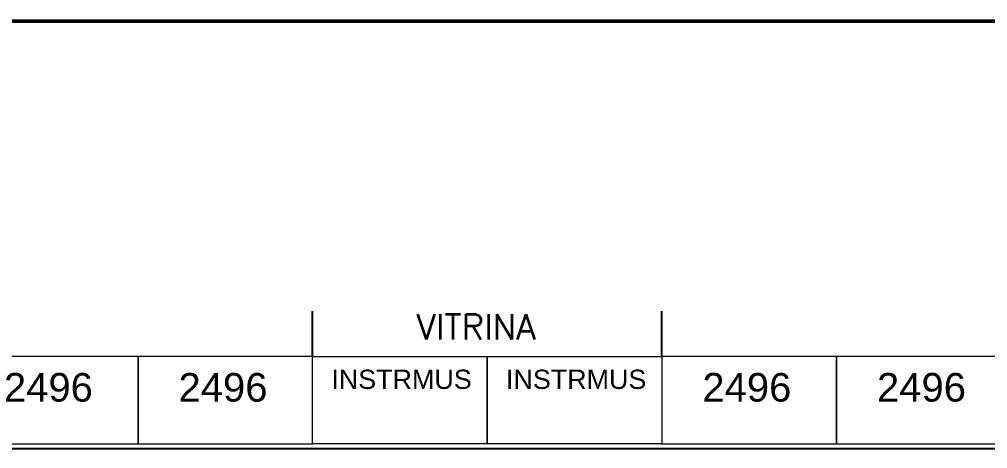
# Model space of a CAD drawing. Header units: millimetres. Extents: x 1478096 to 1808313, y 619971 to 762366.
# Drawn here: x 1625047 to 1631811, y 662839 to 665837 of the extents above; entities that cross this region are included whole.
import ezdxf

# ---------------------------------------------------------------- set-up
doc = ezdxf.new("R2010")
doc.units = ezdxf.units.MM
doc.header["$LTSCALE"] = 10
doc.linetypes.add('CENTERX2', pattern=[4, 2.5, -0.5, 0.5, -0.5])
for name, color, linetype in [('A-TABIQUE PRY', 251, 'Continuous'), ('Categorías', 250, 'Continuous'), ('COSTAN-CAM-EJES', 251, 'CENTERX2'), ('SC BNG LAY OUT COMERCIAL$0$E-GENERAL', 8, 'Continuous')]:
    doc.layers.add(name, color=color, linetype=linetype)
doc.layers.add('BLOQUES', color=7, linetype='Continuous', lineweight=0)
doc.styles.add('ROMANS', font='romans')
doc.styles.get("Standard").update_dxf_attribs({"font": 'ARIAL.TTF'})

msp = doc.modelspace()

# ---------------------------------------------------------------- linework, layer by layer
at = {"layer": 'A-TABIQUE PRY'}
msp.add_line((1617988.626446739, 662839.6083139745), (1641001.819462432, 662839.6013849985), dxfattribs=at)
at = {"layer": 'BLOQUES'}
for points in [[(1624655.792026349, 662872.0120222879), (1625875.667944274, 662872.0120222879), (1625875.667944274, 663482.0120222879), (1624655.792026349, 663482.0120222879)], [(1625875.667944274, 662872.0120222882), (1627095.543862199, 662872.0120222882), (1627095.543862199, 663482.012022288), (1625875.667944274, 663482.012022288)], [(1627095.543862199, 663482.012022288), (1628315.419780124, 663482.012022288), (1628315.419780124, 662872.0120222882), (1627095.543862199, 662872.0120222882)], [(1627095.543862199, 663482.012022288), (1628315.419780124, 663482.012022288), (1628315.419780124, 662872.0120222882), (1627095.543862199, 662872.0120222882)], [(1628315.419780124, 663482.012022288), (1629535.295698049, 663482.012022288), (1629535.295698049, 662872.0120222882), (1628315.419780124, 662872.0120222882)], [(1628315.419780124, 663482.012022288), (1629535.295698049, 663482.012022288), (1629535.295698049, 662872.0120222882), (1628315.419780124, 662872.0120222882)], [(1628315.551936216, 663482.0120259), (1629535.427854141, 663482.0120259), (1629535.427854141, 662872.0120259001), (1628315.551936216, 662872.0120259001)], [(1628315.551936216, 663482.0120259), (1629535.427854141, 663482.0120259), (1629535.427854141, 662872.0120259001), (1628315.551936216, 662872.0120259001)], [(1628315.551936216, 663482.0120259), (1629535.427854141, 663482.0120259), (1629535.427854141, 662872.0120259001), (1628315.551936216, 662872.0120259001)], [(1628315.551936216, 663482.0120259), (1629535.427854141, 663482.0120259), (1629535.427854141, 662872.0120259001), (1628315.551936216, 662872.0120259001)], [(1629535.427854141, 662872.0120258998), (1630755.303772066, 662872.0120258998), (1630755.303772066, 663482.0120258998), (1629535.427854141, 663482.0120258998)], [(1630755.303772066, 662872.0120259001), (1631975.179689992, 662872.0120259001), (1631975.179689992, 663482.0120259), (1630755.303772066, 663482.0120259)]]:
    msp.add_lwpolyline(points, close=True, dxfattribs=at)
at = {"layer": 'Categorías'}
for p, q in [((1627095.543862199, 663482.012022288), (1627095.543862199, 663799.2297700724)), ((1629535.295698049, 663482.012022288), (1629535.295698049, 663799.2297700724))]:
    msp.add_line(p, q, dxfattribs=at)
at = {"layer": 'COSTAN-CAM-EJES', "const_width": 25}
msp.add_lwpolyline([(1478108.727728612, 665824.1859173293), (1676824.920195577, 665824.1859173293)], dxfattribs=at)
at = {"layer": 'SC BNG LAY OUT COMERCIAL$0$E-GENERAL'}
for points in [[(1627413.241189799, 662839.0023808314, 1873.636215695671), (1627678.241189827, 662839.0023808314, 1873.636215695671), (1627943.241189855, 662839.0023808314, 1873.636215695671)], [(1627413.241189799, 662839.0023808314, 1873.636215695671), (1627678.241189827, 662839.0023808314, 1873.636215695671), (1627943.241189855, 662839.0023808314, 1873.636215695671)], [(1627943.241189855, 662839.0023808314, 1873.636215695671), (1627968.241189858, 662839.0023808314, 1873.636215695671), (1627993.241189861, 662839.0023808314, 1873.636215695671)], [(1627943.241189855, 662839.0023808314, 1873.636215695671), (1627968.241189858, 662839.0023808314, 1873.636215695671), (1627993.241189861, 662839.0023808314, 1873.636215695671)]]:
    msp.add_open_spline(points, degree=2, dxfattribs=at)

# ---------------------------------------------------------------- texts
at = {"layer": 'BLOQUES'}
for tag, p, s, height in [('2496', (1624938.805507975, 663167.1939738503, 3439.026192461963), '2496', 200), ('2496', (1626158.6814259, 663167.1939738506, 3439.026192461963), '2496', 200), ('INSTRMUS', (1627226.425508373, 663255.9281516799, 1872.349654788597), 'INSTRMUS', 134.4), ('INSTRMUS', (1628446.433582391, 663255.928155292, 1872.349654787621), 'INSTRMUS', 134.4), ('INSTRMUS', (1628446.433582391, 663255.928155292, 1872.349654787621), 'INSTRMUS', 134.4), ('2496', (1629818.441335767, 663167.1939774622, 3439.026192461963), '2496', 200), ('2496', (1631038.317253692, 663167.1939774625, 3439.026192461963), '2496', 200)]:
    msp.add_attdef(tag, p, s, height=height, dxfattribs=at)
at = {"layer": 'Categorías', "style": 'ROMANS'}
msp.add_text('VITRINA', height=175, dxfattribs=at).set_placement((1627820.509169859, 663601.9501252689, 1872.349654788657))

doc.saveas('drawing.dxf')
